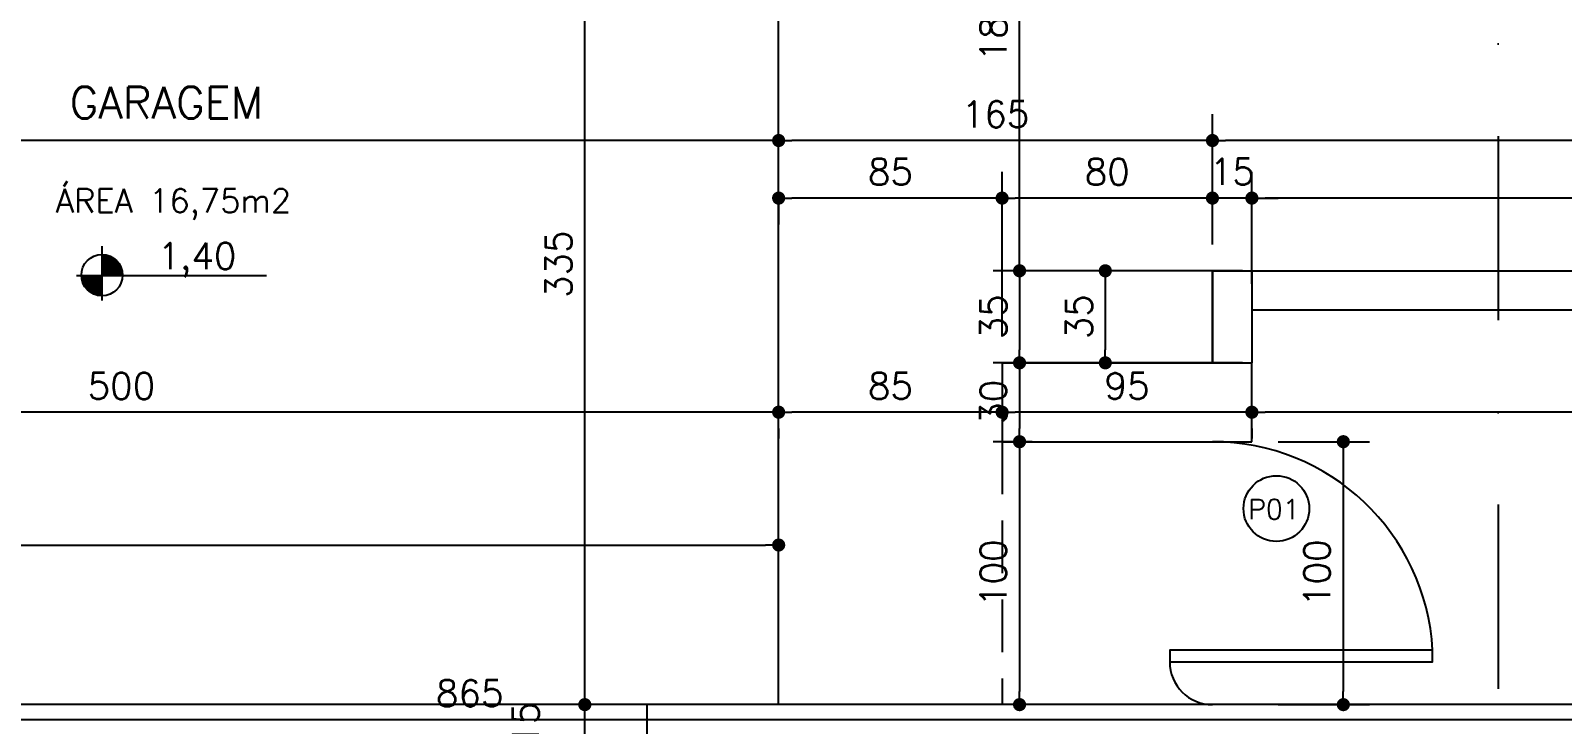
# Model space of a CAD drawing. Header units: inches. Extents: x 580771 to 672494, y 7715997 to 7829530.
# Drawn here: x 653098 to 653681, y 7728026 to 7728290 of the extents above; entities that cross this region are included whole.
import ezdxf

# ---------------------------------------------------------------- set-up
doc = ezdxf.new("R2010")
doc.units = ezdxf.units.IN
doc.header["$MEASUREMENT"] = 0
doc.header["$PDMODE"] = 2
doc.linetypes.add('DASHDOTX2', pattern=[2, 1, -0.5, 0, -0.5])
doc.linetypes.add('DASHED2', pattern=[0.375, 0.25, -0.125])
for name, color, linetype in [('02', 2, 'Continuous'), ('04', 4, 'Continuous'), ('1-ARQ-A', 1, 'Continuous'), ('Layer1', 1, 'Continuous'), ('Layer3', 3, 'Continuous'), ('NIVEL', 2, 'Continuous'), ('P01', 1, 'Continuous'), ('P02', 2, 'Continuous'), ('parede', 6, 'Continuous'), ('SIMBOLOS', 2, 'Continuous')]:
    doc.layers.add(name, color=color, linetype=linetype)
doc.styles.add('R80E50', font='romans.shx', dxfattribs={"height": 10})
doc.styles.add('ROMANS', font='romans', dxfattribs={"height": 0.2})
doc.dimstyles.new('ARQ50', dxfattribs={"dimscale": 50, "dimtxt": 10, "dimasz": 0.1, "dimexe": 0.2, "dimexo": 0.2, "dimgap": 0.1, "dimtad": 1, "dimdec": 0, "dimzin": 12, "dimdsep": 46, "dimtxsty": 'R80E50', "dimblk1": 'DOT', "dimblk2": 'DOT', "dimsah": 1, "dimcen": 0.4, "dimclrd": 15, "dimclre": 15, "dimclrt": 3, "dimadec": 0, "dimazin": 0, "dimtfac": 1, "dimtdec": 0, "dimtmove": 2, "dimatfit": 3, "dimldrblk": 'DOT', "dimfxl": 0.2, "dimtolj": 1, "dimtzin": 12, "dimarcsym": 0})

# ---------------------------------------------------------------- blocks, each defined once
blk = doc.blocks.new('*X31')
at = {"color": 0}
for p, q in [((-1683.05, 3892), (-1680, 3892)), ((-1683.05, 3891), (-1680, 3891)), ((-1683.05, 3890), (-1680, 3890)), ((-1683.05, 3889), (-1680, 3889)), ((-1680, 3888), (-1680, 3892.29)), ((-1679, 3888), (-1679, 3891.98)), ((-1678, 3888), (-1678, 3891.57)), ((-1677, 3888), (-1677, 3891.05)), ((-1676, 3888), (-1676, 3890.4)), ((-1675, 3888), (-1675, 3889.59)), ((-1674, 3888), (-1674, 3888.57)), ((-1695.03, 3880), (-1692, 3880)), ((-1692, 3876), (-1692, 3880.69)), ((-1691, 3876), (-1691, 3880.69)), ((-1690, 3876), (-1690, 3880.69)), ((-1689, 3876), (-1689, 3880.69)), ((-1688, 3876), (-1688, 3880.69)), ((-1687, 3876), (-1687, 3880.69)), ((-1686, 3876), (-1686, 3880.69)), ((-1686, 3880), (-1683.05, 3880)), ((-1683.05, 3888), (-1680, 3888)), ((-1683.05, 3882), (-1680, 3882)), ((-1683.05, 3881), (-1680, 3881)), ((-1683, 3882), (-1683, 3888)), ((-1682, 3882), (-1682, 3888)), ((-1681, 3882), (-1681, 3888)), ((-1680, 3882), (-1680, 3888)), ((-1680, 3888), (-1674, 3888)), ((-1680, 3887), (-1674, 3887)), ((-1680, 3886), (-1674, 3886)), ((-1680, 3885), (-1674, 3885)), ((-1680, 3884), (-1674, 3884)), ((-1680, 3883), (-1674, 3883)), ((-1680, 3880.69), (-1680, 3882)), ((-1680, 3882), (-1674, 3882)), ((-1679, 3880.69), (-1679, 3882)), ((-1678, 3880.69), (-1678, 3882)), ((-1677, 3880.69), (-1677, 3882)), ((-1676, 3880.69), (-1676, 3882)), ((-1675, 3880.69), (-1675, 3882)), ((-1674, 3882), (-1674, 3888)), ((-1674, 3888), (-1673.54, 3888)), ((-1674, 3880.69), (-1674, 3882)), ((-1674, 3882), (-1671.12, 3882)), ((-1674, 3881), (-1671.05, 3881)), ((-1673, 3882), (-1673, 3887.24)), ((-1672, 3882), (-1672, 3885.37)), ((-1694.93, 3879), (-1692, 3879)), ((-1694.74, 3878), (-1692, 3878)), ((-1694.47, 3877), (-1692, 3877)), ((-1694.1, 3876), (-1692, 3876)), ((-1694, 3875.78), (-1694, 3876)), ((-1693, 3873.98), (-1693, 3876)), ((-1692, 3872.69), (-1692, 3876)), ((-1692, 3876), (-1686, 3876)), ((-1692, 3875), (-1686, 3875)), ((-1692, 3874), (-1686, 3874)), ((-1692, 3873), (-1686, 3873)), ((-1691.33, 3872), (-1686, 3872)), ((-1690.13, 3871), (-1686, 3871)), ((-1686, 3879), (-1683.05, 3879)), ((-1686, 3878), (-1683.05, 3878)), ((-1686, 3877), (-1683.05, 3877)), ((-1686, 3870), (-1686, 3876)), ((-1686, 3876), (-1683.05, 3876)), ((-1685, 3870), (-1685, 3876)), ((-1684, 3870), (-1684, 3876)), ((-1688.51, 3870), (-1686, 3870)), ((-1688, 3869.76), (-1688, 3870)), ((-1687, 3869.36), (-1687, 3870)), ((-1686, 3869.06), (-1686, 3870)), ((-1686, 3870), (-1683.05, 3870)), ((-1685.77, 3869), (-1683.05, 3869))]:
    blk.add_line(p, q, dxfattribs=at)
blk = doc.blocks.new('_DOT')
at = {"color": 0, "linetype": 'ByBlock'}
blk.add_line((-0.5, 0), (-1, 0), dxfattribs=at)
at = {"color": 0, "linetype": 'ByBlock', "const_width": 0.5}
blk.add_lwpolyline([(-0.25, 0, 1), (0.25, 0, 1)], format="xyb", close=True, dxfattribs=at)
blk = doc.blocks.new('*D62')
at = {"layer": 'Defpoints', "color": 0, "transparency": 16777216}
for p in [(653547.74, 7728198.61), (653506.99, 7728163.61), (653547.74, 7728163.61)]:
    blk.add_point(p, dxfattribs=at)
at = {"layer": 'parede', "color": 15, "lineweight": -2, "transparency": 16777216}
for p, q in [((653537.74, 7728198.61), (653496.99, 7728198.61)), ((653506.99, 7728193.61), (653506.99, 7728168.61)), ((653537.74, 7728163.61), (653496.99, 7728163.61))]:
    blk.add_line(p, q, dxfattribs=at)
at = {"layer": 'parede', "color": 15, "lineweight": -2, "transparency": 16777216, "xscale": 5, "yscale": 5, "zscale": 5}
for p, rotation in [((653506.99, 7728198.61), 90), ((653506.99, 7728163.61), 270)]:
    blk.add_blockref('_DOT', p, dxfattribs=dict(at, rotation=rotation))
at = {"layer": 'parede', "color": 3, "transparency": 16777216, "insert": (653496.99, 7728181.11), "char_height": 10, "attachment_point": 5, "rotation": 90, "style": 'R80E50'}
blk.add_mtext('\\A1;35', dxfattribs=at)
blk = doc.blocks.new('*D1095')
at = {"color": 15, "lineweight": -2, "transparency": 16777216}
for p, q in [((653572.74, 7728133.61), (653607.52, 7728133.61)), ((653597.52, 7728128.61), (653597.52, 7728038.61)), ((653572.74, 7728033.61), (653607.52, 7728033.61))]:
    blk.add_line(p, q, dxfattribs=at)
at = {"layer": 'Defpoints', "color": 0, "transparency": 16777216}
for p in [(653562.74, 7728133.61), (653562.74, 7728033.61), (653597.52, 7728033.61)]:
    blk.add_point(p, dxfattribs=at)
at = {"color": 15, "lineweight": -2, "transparency": 16777216, "xscale": 5, "yscale": 5, "zscale": 5}
for p, rotation in [((653597.52, 7728133.61), 90), ((653597.52, 7728033.61), 270)]:
    blk.add_blockref('_DOT', p, dxfattribs=dict(at, rotation=rotation))
at = {"color": 3, "transparency": 16777216, "insert": (653587.52, 7728083.61), "char_height": 10, "attachment_point": 5, "rotation": 90, "style": 'R80E50'}
blk.add_mtext('\\A1;100', dxfattribs=at)
blk = doc.blocks.new('*D1100')
at = {"layer": 'Defpoints', "color": 0, "transparency": 16777216}
for p in [(653547.74, 7728248.16), (653547.74, 7728198.61), (653977.74, 7728198.61)]:
    blk.add_point(p, dxfattribs=at)
at = {"layer": 'NIVEL', "color": 15, "lineweight": -2, "transparency": 16777216}
for p, q in [((653547.74, 7728208.61), (653547.74, 7728258.16)), ((653977.74, 7728208.61), (653977.74, 7728258.16)), ((653972.74, 7728248.16), (653552.74, 7728248.16))]:
    blk.add_line(p, q, dxfattribs=at)
at = {"layer": 'NIVEL', "color": 15, "lineweight": -2, "transparency": 16777216, "xscale": 5, "yscale": 5, "zscale": 5, "rotation": 180}
blk.add_blockref('_DOT', (653547.74, 7728248.16), dxfattribs=at)
at = {"layer": 'NIVEL', "color": 15, "lineweight": -2, "transparency": 16777216, "xscale": 5, "yscale": 5, "zscale": 5}
blk.add_blockref('_DOT', (653977.74, 7728248.16), dxfattribs=at)
at = {"layer": 'NIVEL', "color": 3, "transparency": 16777216, "insert": (653762.74, 7728258.16), "char_height": 10, "attachment_point": 5, "style": 'R80E50'}
blk.add_mtext('\\A1;430', dxfattribs=at)
blk = doc.blocks.new('*D1101')
at = {"layer": 'Defpoints', "color": 0, "transparency": 16777216}
for p in [(653382.74, 7728248.16), (653382.74, 7728201.11), (653547.74, 7728198.61)]:
    blk.add_point(p, dxfattribs=at)
at = {"layer": 'NIVEL', "color": 15, "lineweight": -2, "transparency": 16777216}
for p, q in [((653382.74, 7728211.11), (653382.74, 7728258.16)), ((653547.74, 7728208.61), (653547.74, 7728258.16)), ((653542.74, 7728248.16), (653387.74, 7728248.16))]:
    blk.add_line(p, q, dxfattribs=at)
at = {"layer": 'NIVEL', "color": 15, "lineweight": -2, "transparency": 16777216, "xscale": 5, "yscale": 5, "zscale": 5, "rotation": 180}
blk.add_blockref('_DOT', (653382.74, 7728248.16), dxfattribs=at)
at = {"layer": 'NIVEL', "color": 15, "lineweight": -2, "transparency": 16777216, "xscale": 5, "yscale": 5, "zscale": 5}
blk.add_blockref('_DOT', (653547.74, 7728248.16), dxfattribs=at)
at = {"layer": 'NIVEL', "color": 3, "transparency": 16777216, "insert": (653465.24, 7728258.16), "char_height": 10, "attachment_point": 5, "style": 'R80E50'}
blk.add_mtext('\\A1;165', dxfattribs=at)
blk = doc.blocks.new('*D1102')
at = {"layer": 'Defpoints', "color": 0, "transparency": 16777216}
for p in [(652882.74, 7728248.16), (652882.74, 7728201.11), (653382.74, 7728201.11)]:
    blk.add_point(p, dxfattribs=at)
at = {"layer": 'NIVEL', "color": 15, "lineweight": -2, "transparency": 16777216}
for p, q in [((652882.74, 7728211.11), (652882.74, 7728258.16)), ((653382.74, 7728211.11), (653382.74, 7728258.16)), ((653377.74, 7728248.16), (652887.74, 7728248.16))]:
    blk.add_line(p, q, dxfattribs=at)
at = {"layer": 'NIVEL', "color": 15, "lineweight": -2, "transparency": 16777216, "xscale": 5, "yscale": 5, "zscale": 5, "rotation": 180}
blk.add_blockref('_DOT', (652882.74, 7728248.16), dxfattribs=at)
at = {"layer": 'NIVEL', "color": 15, "lineweight": -2, "transparency": 16777216, "xscale": 5, "yscale": 5, "zscale": 5}
blk.add_blockref('_DOT', (653382.74, 7728248.16), dxfattribs=at)
at = {"layer": 'NIVEL', "color": 3, "transparency": 16777216, "insert": (653072.59, 7728258.16), "char_height": 10, "attachment_point": 5, "style": 'R80E50'}
blk.add_mtext('\\A1;500', dxfattribs=at)
blk = doc.blocks.new('*D1108')
at = {"layer": 'Defpoints', "color": 0, "transparency": 16777216}
for p in [(653562.74, 7728226.26), (653977.74, 7728198.61), (653562.74, 7728183.61)]:
    blk.add_point(p, dxfattribs=at)
at = {"layer": 'NIVEL', "color": 15, "lineweight": -2, "transparency": 16777216}
for p, q in [((653562.74, 7728193.61), (653562.74, 7728236.26)), ((653977.74, 7728208.61), (653977.74, 7728236.26)), ((653972.74, 7728226.26), (653567.74, 7728226.26))]:
    blk.add_line(p, q, dxfattribs=at)
at = {"layer": 'NIVEL', "color": 15, "lineweight": -2, "transparency": 16777216, "xscale": 5, "yscale": 5, "zscale": 5, "rotation": 180}
blk.add_blockref('_DOT', (653562.74, 7728226.26), dxfattribs=at)
at = {"layer": 'NIVEL', "color": 15, "lineweight": -2, "transparency": 16777216, "xscale": 5, "yscale": 5, "zscale": 5}
blk.add_blockref('_DOT', (653977.74, 7728226.26), dxfattribs=at)
at = {"layer": 'NIVEL', "color": 3, "transparency": 16777216, "insert": (653770.24, 7728236.26), "char_height": 10, "attachment_point": 5, "style": 'R80E50'}
blk.add_mtext('\\A1;415', dxfattribs=at)
blk = doc.blocks.new('*D1109')
at = {"layer": 'Defpoints', "color": 0, "transparency": 16777216}
for p in [(653547.74, 7728226.26), (653547.74, 7728198.61), (653562.74, 7728183.61)]:
    blk.add_point(p, dxfattribs=at)
at = {"layer": 'NIVEL', "color": 15, "lineweight": -2, "transparency": 16777216}
for p, q in [((653547.74, 7728208.61), (653547.74, 7728236.26)), ((653562.74, 7728193.61), (653562.74, 7728236.26)), ((653542.74, 7728226.26), (653537.74, 7728226.26)), ((653562.74, 7728226.26), (653547.74, 7728226.26)), ((653567.74, 7728226.26), (653572.74, 7728226.26))]:
    blk.add_line(p, q, dxfattribs=at)
at = {"layer": 'NIVEL', "color": 15, "lineweight": -2, "transparency": 16777216, "xscale": 5, "yscale": 5, "zscale": 5}
blk.add_blockref('_DOT', (653547.74, 7728226.26), dxfattribs=at)
at = {"layer": 'NIVEL', "color": 15, "lineweight": -2, "transparency": 16777216, "xscale": 5, "yscale": 5, "zscale": 5, "rotation": 180}
blk.add_blockref('_DOT', (653562.74, 7728226.26), dxfattribs=at)
at = {"layer": 'NIVEL', "color": 3, "transparency": 16777216, "insert": (653555.24, 7728236.35), "char_height": 10, "attachment_point": 5, "style": 'R80E50'}
blk.add_mtext('\\A1;15', dxfattribs=at)
blk = doc.blocks.new('*D1110')
at = {"layer": 'Defpoints', "color": 0, "transparency": 16777216}
for p in [(653467.74, 7728226.26), (653547.74, 7728198.61), (653467.74, 7728163.61)]:
    blk.add_point(p, dxfattribs=at)
at = {"layer": 'NIVEL', "color": 15, "lineweight": -2, "transparency": 16777216}
for p, q in [((653467.74, 7728173.61), (653467.74, 7728236.26)), ((653547.74, 7728208.61), (653547.74, 7728236.26)), ((653542.74, 7728226.26), (653472.74, 7728226.26))]:
    blk.add_line(p, q, dxfattribs=at)
at = {"layer": 'NIVEL', "color": 15, "lineweight": -2, "transparency": 16777216, "xscale": 5, "yscale": 5, "zscale": 5, "rotation": 180}
blk.add_blockref('_DOT', (653467.74, 7728226.26), dxfattribs=at)
at = {"layer": 'NIVEL', "color": 15, "lineweight": -2, "transparency": 16777216, "xscale": 5, "yscale": 5, "zscale": 5}
blk.add_blockref('_DOT', (653547.74, 7728226.26), dxfattribs=at)
at = {"layer": 'NIVEL', "color": 3, "transparency": 16777216, "insert": (653507.74, 7728236.26), "char_height": 10, "attachment_point": 5, "style": 'R80E50'}
blk.add_mtext('\\A1;80', dxfattribs=at)
blk = doc.blocks.new('*D1111')
at = {"layer": 'Defpoints', "color": 0, "transparency": 16777216}
for p in [(653382.74, 7728234.63), (653382.74, 7728226.26), (653467.74, 7728163.61)]:
    blk.add_point(p, dxfattribs=at)
at = {"layer": 'NIVEL', "color": 15, "lineweight": -2, "transparency": 16777216}
for p, q in [((653467.74, 7728173.61), (653467.74, 7728236.26)), ((653382.74, 7728224.63), (653382.74, 7728216.26)), ((653462.74, 7728226.26), (653387.74, 7728226.26))]:
    blk.add_line(p, q, dxfattribs=at)
at = {"layer": 'NIVEL', "color": 15, "lineweight": -2, "transparency": 16777216, "xscale": 5, "yscale": 5, "zscale": 5, "rotation": 180}
blk.add_blockref('_DOT', (653382.74, 7728226.26), dxfattribs=at)
at = {"layer": 'NIVEL', "color": 15, "lineweight": -2, "transparency": 16777216, "xscale": 5, "yscale": 5, "zscale": 5}
blk.add_blockref('_DOT', (653467.74, 7728226.26), dxfattribs=at)
at = {"layer": 'NIVEL', "color": 3, "transparency": 16777216, "insert": (653425.24, 7728236.26), "char_height": 10, "attachment_point": 5, "style": 'R80E50'}
blk.add_mtext('\\A1;85', dxfattribs=at)
blk = doc.blocks.new('*D1137')
at = {"layer": 'Defpoints', "color": 0, "transparency": 16777216}
for p in [(653562.74, 7728148.61), (653562.74, 7728144.83), (653977.74, 7728131.11)]:
    blk.add_point(p, dxfattribs=at)
at = {"layer": 'NIVEL', "color": 15, "lineweight": -2, "transparency": 16777216}
for p, q in [((653977.74, 7728141.11), (653977.74, 7728154.83)), ((653972.74, 7728144.83), (653567.74, 7728144.83)), ((653562.74, 7728138.61), (653562.74, 7728134.83))]:
    blk.add_line(p, q, dxfattribs=at)
at = {"layer": 'NIVEL', "color": 15, "lineweight": -2, "transparency": 16777216, "xscale": 5, "yscale": 5, "zscale": 5, "rotation": 180}
blk.add_blockref('_DOT', (653562.74, 7728144.83), dxfattribs=at)
at = {"layer": 'NIVEL', "color": 15, "lineweight": -2, "transparency": 16777216, "xscale": 5, "yscale": 5, "zscale": 5}
blk.add_blockref('_DOT', (653977.74, 7728144.83), dxfattribs=at)
at = {"layer": 'NIVEL', "color": 3, "transparency": 16777216, "insert": (653770.24, 7728154.83), "char_height": 10, "attachment_point": 5, "style": 'R80E50'}
blk.add_mtext('\\A1;415', dxfattribs=at)
blk = doc.blocks.new('*D1138')
at = {"layer": 'Defpoints', "color": 0, "transparency": 16777216}
for p in [(653467.74, 7728148.61), (653562.74, 7728148.61), (653467.74, 7728144.83)]:
    blk.add_point(p, dxfattribs=at)
at = {"layer": 'NIVEL', "color": 15, "lineweight": -2, "transparency": 16777216}
for p, q in [((653557.74, 7728144.83), (653472.74, 7728144.83)), ((653467.74, 7728138.61), (653467.74, 7728134.83)), ((653562.74, 7728138.61), (653562.74, 7728134.83))]:
    blk.add_line(p, q, dxfattribs=at)
at = {"layer": 'NIVEL', "color": 15, "lineweight": -2, "transparency": 16777216, "xscale": 5, "yscale": 5, "zscale": 5, "rotation": 180}
blk.add_blockref('_DOT', (653467.74, 7728144.83), dxfattribs=at)
at = {"layer": 'NIVEL', "color": 15, "lineweight": -2, "transparency": 16777216, "xscale": 5, "yscale": 5, "zscale": 5}
blk.add_blockref('_DOT', (653562.74, 7728144.83), dxfattribs=at)
at = {"layer": 'NIVEL', "color": 3, "transparency": 16777216, "insert": (653515.24, 7728154.83), "char_height": 10, "attachment_point": 5, "style": 'R80E50'}
blk.add_mtext('\\A1;95', dxfattribs=at)
blk = doc.blocks.new('*D1139')
at = {"layer": 'Defpoints', "color": 0, "transparency": 16777216}
for p in [(653382.74, 7728148.61), (653467.74, 7728148.61), (653382.74, 7728144.83)]:
    blk.add_point(p, dxfattribs=at)
at = {"layer": 'NIVEL', "color": 15, "lineweight": -2, "transparency": 16777216}
for p, q in [((653462.74, 7728144.83), (653387.74, 7728144.83)), ((653382.74, 7728138.61), (653382.74, 7728134.83)), ((653467.74, 7728138.61), (653467.74, 7728134.83))]:
    blk.add_line(p, q, dxfattribs=at)
at = {"layer": 'NIVEL', "color": 15, "lineweight": -2, "transparency": 16777216, "xscale": 5, "yscale": 5, "zscale": 5, "rotation": 180}
blk.add_blockref('_DOT', (653382.74, 7728144.83), dxfattribs=at)
at = {"layer": 'NIVEL', "color": 15, "lineweight": -2, "transparency": 16777216, "xscale": 5, "yscale": 5, "zscale": 5}
blk.add_blockref('_DOT', (653467.74, 7728144.83), dxfattribs=at)
at = {"layer": 'NIVEL', "color": 3, "transparency": 16777216, "insert": (653425.24, 7728154.83), "char_height": 10, "attachment_point": 5, "style": 'R80E50'}
blk.add_mtext('\\A1;85', dxfattribs=at)
blk = doc.blocks.new('*D1140')
at = {"layer": 'Defpoints', "color": 0, "transparency": 16777216}
for p in [(653382.74, 7728148.61), (652882.74, 7728144.83), (652882.74, 7728113.52)]:
    blk.add_point(p, dxfattribs=at)
at = {"layer": 'NIVEL', "color": 15, "lineweight": -2, "transparency": 16777216}
for p, q in [((652882.74, 7728123.52), (652882.74, 7728154.83)), ((653377.74, 7728144.83), (652887.74, 7728144.83)), ((653382.74, 7728138.61), (653382.74, 7728134.83))]:
    blk.add_line(p, q, dxfattribs=at)
at = {"layer": 'NIVEL', "color": 15, "lineweight": -2, "transparency": 16777216, "xscale": 5, "yscale": 5, "zscale": 5, "rotation": 180}
blk.add_blockref('_DOT', (652882.74, 7728144.83), dxfattribs=at)
at = {"layer": 'NIVEL', "color": 15, "lineweight": -2, "transparency": 16777216, "xscale": 5, "yscale": 5, "zscale": 5}
blk.add_blockref('_DOT', (653382.74, 7728144.83), dxfattribs=at)
at = {"layer": 'NIVEL', "color": 3, "transparency": 16777216, "insert": (653132.74, 7728154.83), "char_height": 10, "attachment_point": 5, "style": 'R80E50'}
blk.add_mtext('\\A1;500', dxfattribs=at)
blk = doc.blocks.new('*D1161')
at = {"layer": 'Defpoints', "color": 0, "transparency": 16777216}
for p in [(653697.74, 7728027.9), (652832.74, 7727996.44), (653697.74, 7727981.44)]:
    blk.add_point(p, dxfattribs=at)
at = {"layer": 'NIVEL', "color": 15, "lineweight": -2, "transparency": 16777216}
for p, q in [((652832.74, 7728006.44), (652832.74, 7728037.9)), ((653697.74, 7727991.44), (653697.74, 7728037.9)), ((652837.74, 7728027.9), (653692.74, 7728027.9))]:
    blk.add_line(p, q, dxfattribs=at)
at = {"layer": 'NIVEL', "color": 15, "lineweight": -2, "transparency": 16777216, "xscale": 5, "yscale": 5, "zscale": 5, "rotation": 180}
blk.add_blockref('_DOT', (652832.74, 7728027.9), dxfattribs=at)
at = {"layer": 'NIVEL', "color": 15, "lineweight": -2, "transparency": 16777216, "xscale": 5, "yscale": 5, "zscale": 5}
blk.add_blockref('_DOT', (653697.74, 7728027.9), dxfattribs=at)
at = {"layer": 'NIVEL', "color": 3, "transparency": 16777216, "insert": (653265.24, 7728037.9), "char_height": 10, "attachment_point": 5, "style": 'R80E50'}
blk.add_mtext('\\A1;865', dxfattribs=at)
blk = doc.blocks.new('*D1165')
at = {"layer": 'Defpoints', "color": 0, "transparency": 16777216}
for p in [(653569.15, 7728198.61), (653474.37, 7728163.61), (653569.15, 7728163.61)]:
    blk.add_point(p, dxfattribs=at)
at = {"layer": 'NIVEL', "color": 15, "lineweight": -2, "transparency": 16777216}
for p, q in [((653559.15, 7728198.61), (653464.37, 7728198.61)), ((653474.37, 7728193.61), (653474.37, 7728168.61)), ((653559.15, 7728163.61), (653464.37, 7728163.61))]:
    blk.add_line(p, q, dxfattribs=at)
at = {"layer": 'NIVEL', "color": 15, "lineweight": -2, "transparency": 16777216, "xscale": 5, "yscale": 5, "zscale": 5}
for p, rotation in [((653474.37, 7728198.61), 90), ((653474.37, 7728163.61), 270)]:
    blk.add_blockref('_DOT', p, dxfattribs=dict(at, rotation=rotation))
at = {"layer": 'NIVEL', "color": 3, "transparency": 16777216, "insert": (653464.37, 7728181.11), "char_height": 10, "attachment_point": 5, "rotation": 90, "style": 'R80E50'}
blk.add_mtext('\\A1;35', dxfattribs=at)
blk = doc.blocks.new('*D1166')
at = {"layer": 'Defpoints', "color": 0, "transparency": 16777216}
for p in [(653569.15, 7728163.61), (653474.37, 7728133.61), (653489.15, 7728133.61)]:
    blk.add_point(p, dxfattribs=at)
at = {"layer": 'NIVEL', "color": 15, "lineweight": -2, "transparency": 16777216}
for p, q in [((653559.15, 7728163.61), (653464.37, 7728163.61)), ((653474.37, 7728158.61), (653474.37, 7728138.61)), ((653479.15, 7728133.61), (653464.37, 7728133.61))]:
    blk.add_line(p, q, dxfattribs=at)
at = {"layer": 'NIVEL', "color": 15, "lineweight": -2, "transparency": 16777216, "xscale": 5, "yscale": 5, "zscale": 5}
for p, rotation in [((653474.37, 7728163.61), 90), ((653474.37, 7728133.61), 270)]:
    blk.add_blockref('_DOT', p, dxfattribs=dict(at, rotation=rotation))
at = {"layer": 'NIVEL', "color": 3, "transparency": 16777216, "insert": (653464.37, 7728148.61), "char_height": 10, "attachment_point": 5, "rotation": 90, "style": 'R80E50'}
blk.add_mtext('\\A1;30', dxfattribs=at)
blk = doc.blocks.new('*D1167')
at = {"layer": 'Defpoints', "color": 0, "transparency": 16777216}
for p in [(653489.15, 7728133.61), (653474.37, 7728033.61), (653489.15, 7728033.61)]:
    blk.add_point(p, dxfattribs=at)
at = {"layer": 'NIVEL', "color": 15, "lineweight": -2, "transparency": 16777216}
for p, q in [((653479.15, 7728133.61), (653464.37, 7728133.61)), ((653474.37, 7728128.61), (653474.37, 7728038.61)), ((653479.15, 7728033.61), (653464.37, 7728033.61))]:
    blk.add_line(p, q, dxfattribs=at)
at = {"layer": 'NIVEL', "color": 15, "lineweight": -2, "transparency": 16777216, "xscale": 5, "yscale": 5, "zscale": 5}
for p, rotation in [((653474.37, 7728133.61), 90), ((653474.37, 7728033.61), 270)]:
    blk.add_blockref('_DOT', p, dxfattribs=dict(at, rotation=rotation))
at = {"layer": 'NIVEL', "color": 3, "transparency": 16777216, "insert": (653464.37, 7728083.61), "char_height": 10, "attachment_point": 5, "rotation": 90, "style": 'R80E50'}
blk.add_mtext('\\A1;100', dxfattribs=at)
blk = doc.blocks.new('*D1174')
at = {"layer": 'Defpoints', "color": 0, "transparency": 16777216}
for p in [(653444.79, 7728383.61), (653474.37, 7728383.61), (653569.15, 7728198.61)]:
    blk.add_point(p, dxfattribs=at)
at = {"layer": 'NIVEL', "color": 15, "lineweight": -2, "transparency": 16777216}
for p, q in [((653454.79, 7728383.61), (653484.37, 7728383.61)), ((653474.37, 7728203.61), (653474.37, 7728378.61)), ((653559.15, 7728198.61), (653464.37, 7728198.61))]:
    blk.add_line(p, q, dxfattribs=at)
at = {"layer": 'NIVEL', "color": 15, "lineweight": -2, "transparency": 16777216, "xscale": 5, "yscale": 5, "zscale": 5}
for p, rotation in [((653474.37, 7728383.61), 90), ((653474.37, 7728198.61), 270)]:
    blk.add_blockref('_DOT', p, dxfattribs=dict(at, rotation=rotation))
at = {"layer": 'NIVEL', "color": 3, "transparency": 16777216, "insert": (653464.37, 7728291.11), "char_height": 10, "attachment_point": 5, "rotation": 90, "style": 'R80E50'}
blk.add_mtext('\\A1;185', dxfattribs=at)
blk = doc.blocks.new('*D1180')
at = {"layer": 'Defpoints', "color": 0, "transparency": 16777216}
for p in [(653309, 7728033.61), (653332.74, 7728033.61), (653332.74, 7728018.61)]:
    blk.add_point(p, dxfattribs=at)
at = {"layer": 'NIVEL', "color": 15, "lineweight": -2, "transparency": 16777216}
for p, q in [((653309, 7728038.61), (653309, 7728043.61)), ((653322.74, 7728033.61), (653299, 7728033.61)), ((653309, 7728018.61), (653309, 7728033.61)), ((653322.74, 7728018.61), (653299, 7728018.61)), ((653309, 7728013.61), (653309, 7728008.61))]:
    blk.add_line(p, q, dxfattribs=at)
at = {"layer": 'NIVEL', "color": 15, "lineweight": -2, "transparency": 16777216, "xscale": 5, "yscale": 5, "zscale": 5}
for p, rotation in [((653309, 7728033.61), 270), ((653309, 7728018.61), 90)]:
    blk.add_blockref('_DOT', p, dxfattribs=dict(at, rotation=rotation))
at = {"layer": 'NIVEL', "color": 3, "transparency": 16777216, "insert": (653286.5, 7728026.11), "char_height": 10, "attachment_point": 5, "rotation": 90, "style": 'R80E50'}
blk.add_mtext('\\A1;15', dxfattribs=at)
blk = doc.blocks.new('*D1181')
at = {"layer": 'Defpoints', "color": 0, "transparency": 16777216}
for p in [(653309, 7728368.61), (653382.74, 7728368.61), (653332.74, 7728033.61)]:
    blk.add_point(p, dxfattribs=at)
at = {"layer": 'NIVEL', "color": 15, "lineweight": -2, "transparency": 16777216}
for p, q in [((653372.74, 7728368.61), (653299, 7728368.61)), ((653309, 7728038.61), (653309, 7728363.61)), ((653322.74, 7728033.61), (653299, 7728033.61))]:
    blk.add_line(p, q, dxfattribs=at)
at = {"layer": 'NIVEL', "color": 15, "lineweight": -2, "transparency": 16777216, "xscale": 5, "yscale": 5, "zscale": 5}
for p, rotation in [((653309, 7728368.61), 90), ((653309, 7728033.61), 270)]:
    blk.add_blockref('_DOT', p, dxfattribs=dict(at, rotation=rotation))
at = {"layer": 'NIVEL', "color": 3, "transparency": 16777216, "insert": (653299, 7728201.11), "char_height": 10, "attachment_point": 5, "rotation": 90, "style": 'R80E50'}
blk.add_mtext('\\A1;335', dxfattribs=at)
blk = doc.blocks.new('*D1414')
at = {"layer": 'Defpoints', "color": 0, "transparency": 16777216}
for p in [(653382.74, 7728094.31), (652316.96, 7728033.61), (653382.74, 7728033.61)]:
    blk.add_point(p, dxfattribs=at)
at = {"layer": 'NIVEL', "color": 15, "lineweight": -2, "transparency": 16777216}
for p, q in [((652316.96, 7728043.61), (652316.96, 7728104.31)), ((653382.74, 7728043.61), (653382.74, 7728104.31)), ((652321.96, 7728094.31), (653377.74, 7728094.31))]:
    blk.add_line(p, q, dxfattribs=at)
at = {"layer": 'NIVEL', "color": 15, "lineweight": -2, "transparency": 16777216, "xscale": 5, "yscale": 5, "zscale": 5, "rotation": 180}
blk.add_blockref('_DOT', (652316.96, 7728094.31), dxfattribs=at)
at = {"layer": 'NIVEL', "color": 15, "lineweight": -2, "transparency": 16777216, "xscale": 5, "yscale": 5, "zscale": 5}
blk.add_blockref('_DOT', (653382.74, 7728094.31), dxfattribs=at)
at = {"layer": 'NIVEL', "color": 3, "transparency": 16777216, "insert": (652849.85, 7728104.31), "char_height": 10, "attachment_point": 5, "style": 'R80E50'}
blk.add_mtext('\\A1;1066', dxfattribs=at)

msp = doc.modelspace()

# ---------------------------------------------------------------- linework, layer by layer
at = {"layer": '04', "linetype": 'DASHDOTX2', "ltscale": 70}
msp.add_line((653656.46, 7729230.48), (653656.46, 7727469.058), dxfattribs=at)
at = {"layer": '1-ARQ-A'}
for p, q in [((653547.741, 7728198.605), (653547.741, 7728163.605)), ((653547.741, 7728198.605), (653977.741, 7728198.605)), ((653562.741, 7728198.605), (653562.741, 7728163.605)), ((653977.741, 7728183.605), (653562.741, 7728183.605))]:
    msp.add_line(p, q, dxfattribs=at)
at = {"layer": 'Layer1', "linetype": 'DASHED2', "ltscale": 80}
msp.add_line((653467.741, 7728133.605), (653467.741, 7728033.605), dxfattribs=at)
at = {"layer": 'NIVEL', "color": 2, "linetype": 'Continuous'}
for p, q in [((653125.286, 7728208.007), (653125.286, 7728187.255)), ((653187.99, 7728196.73), (653115.651, 7728196.73))]:
    msp.add_line(p, q, dxfattribs=at)
msp.add_circle((653125.358, 7728196.949), 7.84, dxfattribs=at)
at = {"layer": 'P01'}
msp.add_line((653382.741, 7728033.605), (653382.741, 7728368.605), dxfattribs=at)
for centre, radius, start, end in [((653547.741, 7728049.727), 83.878, 3.162767, 90), ((653547.741, 7728049.855), 16.25, 180, 270)]:
    msp.add_arc(centre, radius, start, end, dxfattribs=at)
at = {"layer": 'P02'}
msp.add_lwpolyline([(653531.491, 7728049.855), (653631.491, 7728049.855), (653631.491, 7728054.355), (653531.491, 7728054.355), (653531.491, 7728049.855)], dxfattribs=at)
at = {"layer": 'parede'}
for p, q in [((653467.741, 7728163.605), (653562.741, 7728163.605)), ((653467.741, 7728163.605), (653467.741, 7728133.605)), ((653562.741, 7728133.605), (653562.741, 7728163.605)), ((653467.741, 7728133.605), (653562.741, 7728133.605)), ((653712.741, 7728033.605), (652832.741, 7728033.605)), ((653332.741, 7728018.605), (653332.741, 7728033.605)), ((653332.741, 7728018.605), (653332.741, 7728033.605))]:
    msp.add_line(p, q, dxfattribs=at)
msp.add_lwpolyline([(653547.741, 7728163.605), (653547.741, 7728198.605), (653562.741, 7728198.605), (653562.741, 7728163.605)], dxfattribs=at)
at = {"layer": 'SIMBOLOS', "color": 2}
msp.add_circle((653572.054, 7728108.176), 12.5, dxfattribs=at)

# ---------------------------------------------------------------- block references
at = {"layer": 'NIVEL', "color": 1, "linetype": 'Continuous', "xscale": 0.6533333333209157, "yscale": 0.6533333333209157, "zscale": 0.6533333333209157}
msp.add_blockref('*X31', (654224.95, 7725661.567), dxfattribs=at)

# ---------------------------------------------------------------- texts
at = {"layer": '02', "insert": (653107.813, 7728218.015), "char_height": 9, "width": 104.16053, "attachment_point": 7, "style": 'R80E50'}
msp.add_mtext('\\pt63;{\\C2;ÁREA 16,75m2}', dxfattribs=at)
at = {"layer": 'Layer3', "style": 'R80E50'}
msp.add_text('GARAGEM', height=12.1, dxfattribs=at).set_placement((653113.076, 7728256.537))
at = {"layer": 'NIVEL', "color": 2, "linetype": 'Continuous', "style": 'ROMANS'}
msp.add_text('1,40', height=10, dxfattribs=at).set_placement((653146.516, 7728199.255))
at = {"layer": 'SIMBOLOS', "color": 2, "style": 'ROMANS'}
msp.add_text('P01', height=7.5, dxfattribs=at).set_placement((653561.321, 7728104.172))

# ---------------------------------------------------------------- dimensions: what is measured, and where the dimension line sits
dim = msp.add_linear_dim(base=(653597.519, 7728033.605), p1=(653562.741, 7728133.605), p2=(653562.741, 7728033.605), angle=90, dimstyle='ARQ50')
dim.commit()
dim.dimension.update_dxf_attribs({"geometry": '*D1095', "text_midpoint": (653587.519, 7728083.605)})
at = {"layer": 'NIVEL', "color": 4}
for base, p1, p2, picture, middle in [((653474.367, 7728383.605), (653569.151, 7728198.605), (653444.792, 7728383.605), '*D1174', (653464.367, 7728291.105)), ((653309.005, 7728368.605), (653332.741, 7728033.605), (653382.741, 7728368.605), '*D1181', (653299.005, 7728201.105)), ((653474.367, 7728163.605), (653569.151, 7728198.605), (653569.151, 7728163.605), '*D1165', (653464.367, 7728181.105)), ((653474.367, 7728133.605), (653569.151, 7728163.605), (653489.151, 7728133.605), '*D1166', (653464.367, 7728148.605)), ((653474.367, 7728033.605), (653489.151, 7728133.605), (653489.151, 7728033.605), '*D1167', (653464.367, 7728083.605)), ((653309.005, 7728033.605), (653332.741, 7728018.605), (653332.741, 7728033.605), '*D1180', (653286.505, 7728026.105))]:
    dim = msp.add_linear_dim(base=base, p1=p1, p2=p2, angle=90, dimstyle='ARQ50', dxfattribs=at)
    dim.commit()
    dim.dimension.update_dxf_attribs({"geometry": picture, "text_midpoint": middle})
for base, p1, p2, picture, middle in [((652882.741, 7728248.164), (653382.741, 7728201.105), (652882.741, 7728201.105), '*D1102', (653072.593, 7728258.164)), ((653547.741, 7728226.261), (653562.741, 7728183.605), (653547.741, 7728198.605), '*D1109', (653555.241, 7728236.354))]:
    dim = msp.add_linear_dim(base=base, p1=p1, p2=p2, dimstyle='ARQ50', dxfattribs=at)
    dim.commit()
    dim.dimension.update_dxf_attribs({"geometry": picture, "text_midpoint": middle, "dimtype": 160})
for base, p1, p2, picture, middle in [((653382.741, 7728248.164), (653547.741, 7728198.605), (653382.741, 7728201.105), '*D1101', (653465.241, 7728258.164)), ((653547.741, 7728248.164), (653977.741, 7728198.605), (653547.741, 7728198.605), '*D1100', (653762.741, 7728258.164)), ((653382.741, 7728226.261), (653467.741, 7728163.605), (653382.741, 7728234.634), '*D1111', (653425.241, 7728236.261)), ((653467.741, 7728226.261), (653547.741, 7728198.605), (653467.741, 7728163.605), '*D1110', (653507.741, 7728236.261)), ((653562.741, 7728226.261), (653977.741, 7728198.605), (653562.741, 7728183.605), '*D1108', (653770.241, 7728236.261)), ((652882.741, 7728144.834), (653382.741, 7728148.605), (652882.741, 7728113.523), '*D1140', (653132.741, 7728154.834)), ((653382.741, 7728144.834), (653467.741, 7728148.605), (653382.741, 7728148.605), '*D1139', (653425.241, 7728154.834)), ((653467.741, 7728144.834), (653562.741, 7728148.605), (653467.741, 7728148.605), '*D1138', (653515.241, 7728154.834)), ((653562.741, 7728144.834), (653977.741, 7728131.105), (653562.741, 7728148.605), '*D1137', (653770.241, 7728154.834)), ((653697.741, 7728027.896), (652832.741, 7727996.438), (653697.741, 7727981.438), '*D1161', (653265.241, 7728037.896))]:
    dim = msp.add_linear_dim(base=base, p1=p1, p2=p2, dimstyle='ARQ50', dxfattribs=at)
    dim.commit()
    dim.dimension.update_dxf_attribs({"geometry": picture, "text_midpoint": middle})
at = {"layer": 'NIVEL'}
dim = msp.add_linear_dim(base=(653382.741, 7728094.307), p1=(652316.961, 7728033.605), p2=(653382.741, 7728033.605), dimstyle='ARQ50', dxfattribs=at)
dim.commit()
dim.dimension.update_dxf_attribs({"geometry": '*D1414', "text_midpoint": (652849.851, 7728104.307)})
at = {"layer": 'parede'}
dim = msp.add_linear_dim(base=(653506.987, 7728163.605), p1=(653547.741, 7728198.605), p2=(653547.741, 7728163.605), angle=90, dimstyle='ARQ50', dxfattribs=at)
dim.commit()
dim.dimension.update_dxf_attribs({"geometry": '*D62', "text_midpoint": (653496.987, 7728181.105)})

doc.saveas('drawing.dxf')
